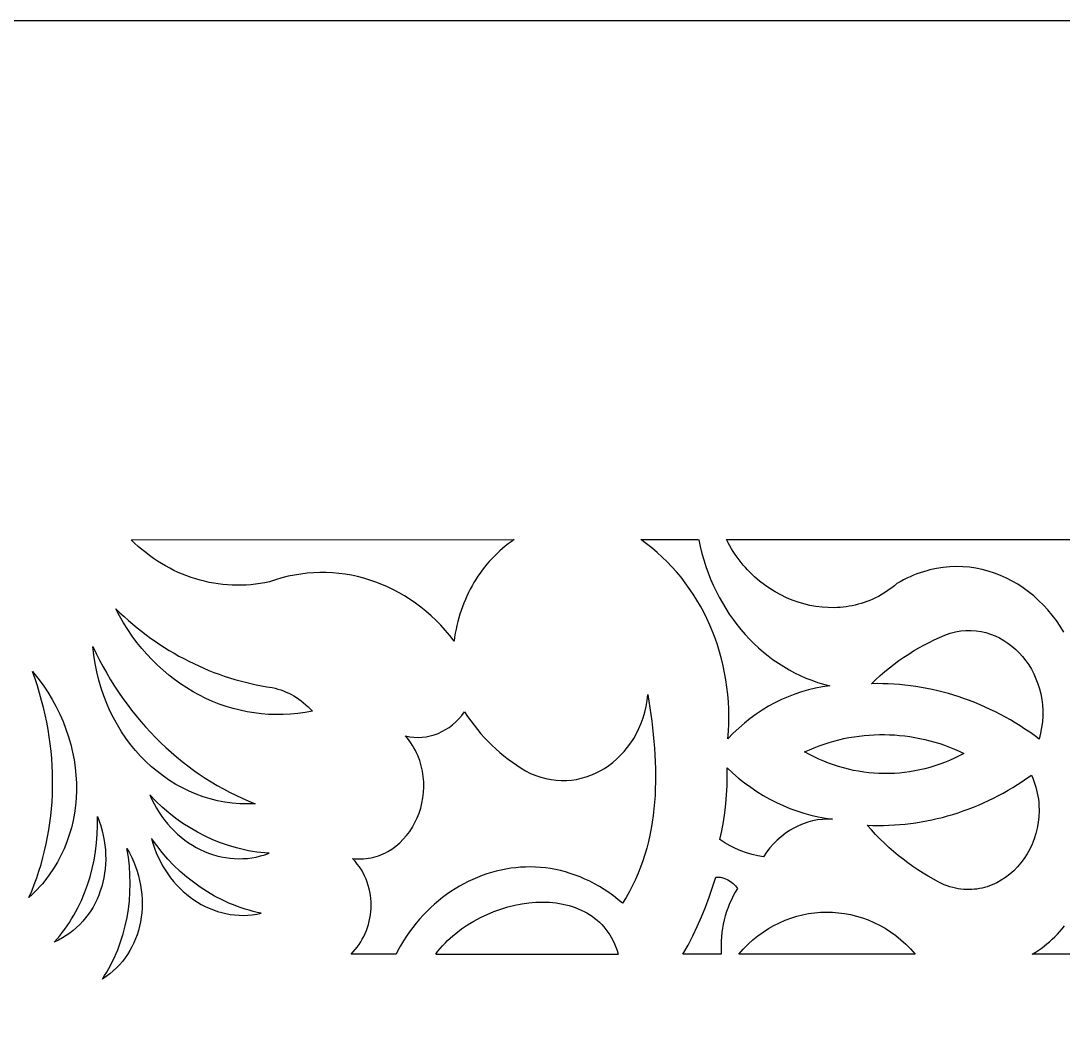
# Model space of a CAD drawing. Extents: x 3927 to 5087, y -513 to 1114.
# Drawn here: x 4440.6 to 4515.9, y 1040.5 to 1113.5 of the extents above; entities that cross this region are included whole.
import ezdxf

# ---------------------------------------------------------------- set-up
doc = ezdxf.new("R2010")
doc.units = 0
doc.layers.add('LAYER_1', color=18, linetype='CONTINUOUS')

msp = doc.modelspace()

# ---------------------------------------------------------------- linework, layer by layer
at = {"layer": 'LAYER_1'}
for points in [[(4608.822, 668.5), (4739.16, 798.838), (4739.16, 983.163), (4608.822, 1113.5), (4424.497, 1113.5), (4294.16, 983.163), (4294.16, 798.838), (4424.497, 668.5)], [(4476.03, 1075.827), (4475.816, 1075.669), (4475.607, 1075.506), (4475.402, 1075.336), (4475.202, 1075.16), (4475.007, 1074.978), (4474.817, 1074.791), (4474.632, 1074.598), (4474.451, 1074.4), (4474.276, 1074.196), (4474.107, 1073.987), (4473.942, 1073.773), (4473.783, 1073.554), (4473.63, 1073.331), (4473.482, 1073.103), (4473.34, 1072.87), (4473.203, 1072.633), (4473.072, 1072.391), (4472.948, 1072.146), (4472.829, 1071.897), (4472.717, 1071.643), (4472.61, 1071.387), (4472.51, 1071.126), (4472.416, 1070.862), (4472.329, 1070.595), (4472.248, 1070.325), (4472.174, 1070.052), (4472.107, 1069.775), (4472.046, 1069.497), (4471.992, 1069.215), (4471.945, 1068.931), (4471.905, 1068.645), (4471.593, 1069.043), (4471.27, 1069.425), (4470.935, 1069.791), (4470.591, 1070.142), (4470.236, 1070.476), (4469.872, 1070.795), (4469.499, 1071.097), (4469.117, 1071.382), (4468.727, 1071.651), (4468.329, 1071.903), (4467.925, 1072.139), (4467.513, 1072.357), (4467.095, 1072.558), (4466.671, 1072.742), (4466.242, 1072.909), (4465.808, 1073.057), (4465.369, 1073.188), (4464.927, 1073.302), (4464.48, 1073.397), (4464.031, 1073.474), (4463.578, 1073.532), (4463.124, 1073.572), (4462.667, 1073.594), (4462.21, 1073.596), (4461.751, 1073.58), (4461.292, 1073.545), (4460.833, 1073.491), (4460.374, 1073.417), (4459.916, 1073.324), (4459.46, 1073.211), (4459.005, 1073.078), (4458.552, 1072.926), (4458.215, 1072.856), (4457.878, 1072.799), (4457.541, 1072.752), (4457.203, 1072.717), (4456.866, 1072.692), (4456.528, 1072.679), (4456.192, 1072.677), (4455.856, 1072.685), (4455.521, 1072.705), (4455.188, 1072.735), (4454.856, 1072.776), (4454.525, 1072.827), (4454.196, 1072.889), (4453.869, 1072.962), (4453.544, 1073.044), (4453.222, 1073.137), (4452.902, 1073.241), (4452.585, 1073.354), (4452.271, 1073.478), (4451.96, 1073.612), (4451.653, 1073.756), (4451.349, 1073.909), (4451.048, 1074.073), (4450.752, 1074.246), (4450.46, 1074.429), (4450.172, 1074.621), (4449.889, 1074.824), (4449.611, 1075.035), (4449.338, 1075.256), (4449.07, 1075.487), (4448.807, 1075.726), (4448.549, 1075.975), (4476.248, 1075.978)], [(4489.521, 1075.977), (4489.594, 1075.964), (4489.699, 1075.471), (4489.819, 1074.985), (4489.955, 1074.507), (4490.105, 1074.036), (4490.269, 1073.574), (4490.447, 1073.12), (4490.64, 1072.675), (4490.846, 1072.24), (4491.065, 1071.814), (4491.297, 1071.397), (4491.541, 1070.991), (4491.798, 1070.595), (4492.067, 1070.211), (4492.348, 1069.837), (4492.64, 1069.475), (4492.943, 1069.125), (4493.257, 1068.787), (4493.581, 1068.461), (4493.916, 1068.149), (4494.26, 1067.849), (4494.614, 1067.564), (4494.978, 1067.292), (4495.35, 1067.034), (4495.732, 1066.79), (4496.121, 1066.562), (4496.519, 1066.349), (4496.925, 1066.151), (4497.338, 1065.969), (4497.758, 1065.804), (4498.185, 1065.655), (4498.619, 1065.523), (4499.059, 1065.408), (4498.543, 1065.334), (4498.032, 1065.236), (4497.525, 1065.116), (4497.025, 1064.972), (4496.531, 1064.806), (4496.045, 1064.618), (4495.566, 1064.407), (4495.095, 1064.175), (4494.633, 1063.922), (4494.181, 1063.647), (4493.738, 1063.352), (4493.306, 1063.036), (4492.886, 1062.7), (4492.477, 1062.344), (4492.081, 1061.969), (4491.697, 1061.574), (4491.739, 1062.115), (4491.762, 1062.654), (4491.769, 1063.192), (4491.759, 1063.726), (4491.732, 1064.258), (4491.688, 1064.787), (4491.628, 1065.312), (4491.553, 1065.833), (4491.461, 1066.349), (4491.353, 1066.86), (4491.23, 1067.366), (4491.092, 1067.866), (4490.938, 1068.36), (4490.77, 1068.847), (4490.586, 1069.327), (4490.389, 1069.799), (4490.176, 1070.264), (4489.95, 1070.72), (4489.71, 1071.167), (4489.456, 1071.605), (4489.189, 1072.033), (4488.908, 1072.451), (4488.614, 1072.858), (4488.308, 1073.254), (4487.988, 1073.639), (4487.656, 1074.012), (4487.312, 1074.373), (4486.955, 1074.721), (4486.587, 1075.056), (4486.207, 1075.378), (4485.815, 1075.685), (4485.412, 1075.978)], [(4447.444, 1070.983), (4447.745, 1070.694), (4448.05, 1070.411), (4448.359, 1070.136), (4448.672, 1069.867), (4448.99, 1069.605), (4449.311, 1069.349), (4449.637, 1069.101), (4449.966, 1068.86), (4450.298, 1068.625), (4450.635, 1068.398), (4450.975, 1068.178), (4451.318, 1067.965), (4451.665, 1067.759), (4452.014, 1067.56), (4452.367, 1067.369), (4452.723, 1067.185), (4453.082, 1067.008), (4453.444, 1066.839), (4453.809, 1066.677), (4454.176, 1066.523), (4454.546, 1066.376), (4454.919, 1066.237), (4455.293, 1066.105), (4455.671, 1065.982), (4456.05, 1065.866), (4456.431, 1065.757), (4456.815, 1065.657), (4457.2, 1065.565), (4457.588, 1065.48), (4457.977, 1065.403), (4458.368, 1065.335), (4458.76, 1065.274), (4458.965, 1065.227), (4459.167, 1065.172), (4459.367, 1065.108), (4459.565, 1065.036), (4459.759, 1064.956), (4459.951, 1064.868), (4460.14, 1064.772), (4460.325, 1064.669), (4460.506, 1064.558), (4460.684, 1064.439), (4460.858, 1064.313), (4461.028, 1064.18), (4461.194, 1064.039), (4461.355, 1063.892), (4461.511, 1063.737), (4461.663, 1063.576), (4461.132, 1063.477), (4460.601, 1063.402), (4460.071, 1063.35), (4459.542, 1063.322), (4459.016, 1063.318), (4458.491, 1063.336), (4457.97, 1063.378), (4457.452, 1063.441), (4456.938, 1063.527), (4456.428, 1063.635), (4455.924, 1063.764), (4455.425, 1063.915), (4454.932, 1064.087), (4454.446, 1064.279), (4453.967, 1064.493), (4453.496, 1064.726), (4453.033, 1064.979), (4452.579, 1065.252), (4452.134, 1065.544), (4451.699, 1065.856), (4451.275, 1066.186), (4450.861, 1066.535), (4450.459, 1066.902), (4450.069, 1067.287), (4449.691, 1067.69), (4449.327, 1068.11), (4448.976, 1068.548), (4448.639, 1069.002), (4448.317, 1069.473), (4448.01, 1069.961), (4447.719, 1070.464)], [(4507.776, 1069.218), (4508.158, 1069.312), (4508.536, 1069.375), (4508.91, 1069.408), (4509.278, 1069.411), (4509.641, 1069.385), (4509.997, 1069.333), (4510.346, 1069.253), (4510.686, 1069.149), (4511.017, 1069.02), (4511.337, 1068.867), (4511.647, 1068.692), (4511.946, 1068.495), (4512.231, 1068.278), (4512.504, 1068.041), (4512.762, 1067.786), (4513.005, 1067.513), (4513.233, 1067.223), (4513.444, 1066.918), (4513.637, 1066.598), (4513.812, 1066.264), (4513.969, 1065.918), (4514.105, 1065.56), (4514.22, 1065.191), (4514.314, 1064.813), (4514.386, 1064.425), (4514.434, 1064.03), (4514.459, 1063.628), (4514.458, 1063.221), (4514.432, 1062.808), (4514.379, 1062.392), (4514.299, 1061.973), (4514.191, 1061.552), (4513.855, 1061.801), (4513.514, 1062.043), (4513.17, 1062.278), (4512.822, 1062.504), (4512.471, 1062.723), (4512.117, 1062.934), (4511.759, 1063.137), (4511.398, 1063.332), (4511.034, 1063.519), (4510.668, 1063.699), (4510.298, 1063.87), (4509.926, 1064.033), (4509.551, 1064.188), (4509.174, 1064.335), (4508.794, 1064.474), (4508.413, 1064.605), (4508.029, 1064.727), (4507.642, 1064.842), (4507.254, 1064.948), (4506.865, 1065.045), (4506.473, 1065.135), (4506.08, 1065.216), (4505.685, 1065.288), (4505.289, 1065.352), (4504.891, 1065.408), (4504.493, 1065.455), (4504.093, 1065.493), (4503.692, 1065.523), (4503.29, 1065.544), (4502.888, 1065.557), (4502.485, 1065.561), (4502.081, 1065.556), (4502.396, 1065.857), (4502.717, 1066.15), (4503.045, 1066.433), (4503.378, 1066.706), (4503.717, 1066.971), (4504.061, 1067.225), (4504.411, 1067.47), (4504.766, 1067.705), (4505.126, 1067.93), (4505.491, 1068.145), (4505.861, 1068.35), (4506.236, 1068.544), (4506.615, 1068.729), (4506.998, 1068.902), (4507.385, 1069.066)], [(4445.793, 1068.247), (4446.03, 1067.751), (4446.277, 1067.262), (4446.533, 1066.781), (4446.8, 1066.308), (4447.076, 1065.843), (4447.361, 1065.386), (4447.655, 1064.938), (4447.958, 1064.497), (4448.27, 1064.066), (4448.591, 1063.643), (4448.921, 1063.23), (4449.258, 1062.825), (4449.604, 1062.43), (4449.958, 1062.044), (4450.32, 1061.667), (4450.69, 1061.301), (4451.067, 1060.944), (4451.452, 1060.597), (4451.844, 1060.26), (4452.243, 1059.934), (4452.649, 1059.618), (4453.062, 1059.312), (4453.481, 1059.018), (4453.907, 1058.734), (4454.34, 1058.462), (4454.778, 1058.2), (4455.223, 1057.95), (4455.673, 1057.712), (4456.129, 1057.485), (4456.591, 1057.27), (4457.057, 1057.067), (4457.53, 1056.877), (4457.249, 1056.865), (4456.97, 1056.861), (4456.693, 1056.865), (4456.417, 1056.876), (4455.869, 1056.921), (4455.329, 1056.995), (4454.796, 1057.097), (4454.271, 1057.228), (4453.755, 1057.386), (4453.249, 1057.571), (4452.753, 1057.781), (4452.268, 1058.017), (4451.795, 1058.277), (4451.335, 1058.562), (4450.887, 1058.869), (4450.454, 1059.199), (4450.034, 1059.552), (4449.63, 1059.925), (4449.242, 1060.319), (4448.871, 1060.733), (4448.516, 1061.166), (4448.18, 1061.618), (4447.862, 1062.088), (4447.564, 1062.575), (4447.285, 1063.078), (4447.027, 1063.598), (4446.791, 1064.132), (4446.577, 1064.682), (4446.385, 1065.245), (4446.217, 1065.822), (4446.073, 1066.411), (4445.954, 1067.012), (4445.86, 1067.624)], [(4441.429, 1066.434), (4441.822, 1065.946), (4442.189, 1065.447), (4442.529, 1064.938), (4442.844, 1064.419), (4443.133, 1063.893), (4443.396, 1063.359), (4443.633, 1062.819), (4443.844, 1062.274), (4444.029, 1061.724), (4444.188, 1061.171), (4444.321, 1060.616), (4444.429, 1060.059), (4444.51, 1059.502), (4444.566, 1058.945), (4444.596, 1058.389), (4444.6, 1057.836), (4444.579, 1057.286), (4444.531, 1056.741), (4444.458, 1056.201), (4444.359, 1055.667), (4444.234, 1055.14), (4444.084, 1054.622), (4443.908, 1054.112), (4443.706, 1053.613), (4443.479, 1053.124), (4443.226, 1052.648), (4442.947, 1052.185), (4442.643, 1051.735), (4442.313, 1051.3), (4442.139, 1051.089), (4441.958, 1050.882), (4441.77, 1050.678), (4441.577, 1050.479), (4441.376, 1050.285), (4441.17, 1050.095), (4441.369, 1050.564), (4441.556, 1051.038), (4441.73, 1051.516), (4441.892, 1051.999), (4442.042, 1052.486), (4442.18, 1052.977), (4442.305, 1053.472), (4442.418, 1053.97), (4442.519, 1054.472), (4442.607, 1054.977), (4442.683, 1055.485), (4442.747, 1055.995), (4442.798, 1056.508), (4442.837, 1057.023), (4442.864, 1057.541), (4442.878, 1058.06), (4442.88, 1058.58), (4442.87, 1059.103), (4442.848, 1059.626), (4442.813, 1060.15), (4442.765, 1060.675), (4442.706, 1061.2), (4442.634, 1061.726), (4442.549, 1062.252), (4442.453, 1062.778), (4442.344, 1063.303), (4442.222, 1063.827), (4442.088, 1064.351), (4441.942, 1064.874), (4441.784, 1065.396), (4441.613, 1065.916)], [(4486.061, 1063.822), (4486.194, 1062.85), (4486.252, 1062.363), (4486.304, 1061.874), (4486.35, 1061.385), (4486.389, 1060.895), (4486.421, 1060.405), (4486.444, 1059.915), (4486.459, 1059.425), (4486.466, 1058.936), (4486.463, 1058.448), (4486.451, 1057.961), (4486.429, 1057.475), (4486.396, 1056.991), (4486.352, 1056.509), (4486.297, 1056.029), (4486.229, 1055.551), (4486.15, 1055.076), (4486.058, 1054.604), (4485.952, 1054.135), (4485.833, 1053.669), (4485.7, 1053.207), (4485.552, 1052.749), (4485.389, 1052.295), (4485.21, 1051.846), (4485.016, 1051.401), (4484.806, 1050.961), (4484.578, 1050.526), (4484.334, 1050.097), (4484.071, 1049.674), (4483.746, 1049.948), (4483.416, 1050.207), (4483.083, 1050.45), (4482.745, 1050.677), (4482.405, 1050.888), (4482.061, 1051.084), (4481.714, 1051.266), (4481.365, 1051.432), (4481.013, 1051.583), (4480.66, 1051.719), (4480.304, 1051.84), (4479.947, 1051.948), (4479.589, 1052.04), (4479.23, 1052.119), (4478.871, 1052.183), (4478.511, 1052.233), (4478.151, 1052.27), (4477.791, 1052.293), (4477.431, 1052.302), (4477.073, 1052.298), (4476.715, 1052.28), (4476.359, 1052.25), (4476.004, 1052.206), (4475.651, 1052.15), (4475.3, 1052.08), (4474.952, 1051.999), (4474.606, 1051.904), (4474.264, 1051.798), (4473.924, 1051.679), (4473.588, 1051.548), (4473.256, 1051.405), (4472.928, 1051.25), (4472.605, 1051.084), (4472.286, 1050.906), (4471.972, 1050.717), (4471.663, 1050.517), (4471.36, 1050.305), (4471.062, 1050.083), (4470.77, 1049.85), (4470.485, 1049.606), (4470.206, 1049.351), (4469.935, 1049.087), (4469.67, 1048.811), (4469.413, 1048.526), (4469.163, 1048.231), (4468.922, 1047.926), (4468.688, 1047.611), (4468.463, 1047.286), (4468.248, 1046.952), (4468.041, 1046.609), (4467.843, 1046.257), (4467.71, 1046), (4464.452, 1045.999), (4464.609, 1046.159), (4464.757, 1046.328), (4464.898, 1046.504), (4465.03, 1046.689), (4465.154, 1046.88), (4465.269, 1047.077), (4465.375, 1047.281), (4465.472, 1047.491), (4465.56, 1047.705), (4465.638, 1047.924), (4465.706, 1048.147), (4465.765, 1048.374), (4465.814, 1048.603), (4465.852, 1048.836), (4465.88, 1049.07), (4465.897, 1049.306), (4465.904, 1049.544), (4465.899, 1049.782), (4465.883, 1050.02), (4465.856, 1050.258), (4465.817, 1050.495), (4465.766, 1050.73), (4465.703, 1050.964), (4465.627, 1051.196), (4465.54, 1051.425), (4465.439, 1051.651), (4465.326, 1051.873), (4465.2, 1052.09), (4465.061, 1052.303), (4464.908, 1052.511), (4464.741, 1052.713), (4464.561, 1052.909), (4464.762, 1052.891), (4464.961, 1052.883), (4465.157, 1052.883), (4465.351, 1052.891), (4465.541, 1052.909), (4465.728, 1052.934), (4465.912, 1052.968), (4466.093, 1053.009), (4466.27, 1053.058), (4466.444, 1053.114), (4466.614, 1053.178), (4466.781, 1053.249), (4466.944, 1053.327), (4467.104, 1053.411), (4467.411, 1053.599), (4467.702, 1053.811), (4467.977, 1054.046), (4468.234, 1054.302), (4468.473, 1054.578), (4468.693, 1054.872), (4468.893, 1055.182), (4469.074, 1055.507), (4469.234, 1055.845), (4469.372, 1056.195), (4469.488, 1056.555), (4469.581, 1056.924), (4469.65, 1057.3), (4469.695, 1057.681), (4469.716, 1058.066), (4469.71, 1058.453), (4469.679, 1058.841), (4469.62, 1059.228), (4469.534, 1059.612), (4469.419, 1059.993), (4469.275, 1060.367), (4469.193, 1060.552), (4469.102, 1060.735), (4469.004, 1060.916), (4468.898, 1061.094), (4468.785, 1061.269), (4468.664, 1061.442), (4468.534, 1061.612), (4468.397, 1061.779), (4468.698, 1061.72), (4468.998, 1061.686), (4469.298, 1061.676), (4469.596, 1061.689), (4469.892, 1061.725), (4470.183, 1061.783), (4470.47, 1061.864), (4470.75, 1061.966), (4471.024, 1062.089), (4471.29, 1062.234), (4471.547, 1062.398), (4471.794, 1062.583), (4472.03, 1062.788), (4472.254, 1063.011), (4472.465, 1063.254), (4472.663, 1063.515), (4472.884, 1063.185), (4473.114, 1062.862), (4473.351, 1062.548), (4473.596, 1062.241), (4473.848, 1061.943), (4474.108, 1061.653), (4474.375, 1061.372), (4474.649, 1061.099), (4474.93, 1060.835), (4475.217, 1060.58), (4475.511, 1060.335), (4475.811, 1060.098), (4476.117, 1059.871), (4476.43, 1059.654), (4476.748, 1059.447), (4477.071, 1059.25), (4477.435, 1059.068), (4477.802, 1058.914), (4478.171, 1058.788), (4478.542, 1058.689), (4478.913, 1058.617), (4479.283, 1058.571), (4479.653, 1058.551), (4480.02, 1058.556), (4480.384, 1058.586), (4480.745, 1058.64), (4481.1, 1058.717), (4481.45, 1058.817), (4481.794, 1058.94), (4482.13, 1059.084), (4482.457, 1059.249), (4482.776, 1059.436), (4483.084, 1059.642), (4483.382, 1059.868), (4483.668, 1060.114), (4483.941, 1060.377), (4484.2, 1060.659), (4484.445, 1060.958), (4484.675, 1061.274), (4484.889, 1061.606), (4485.085, 1061.954), (4485.264, 1062.318), (4485.423, 1062.695), (4485.563, 1063.088), (4485.683, 1063.493), (4485.781, 1063.912), (4485.856, 1064.343), (4485.908, 1064.786)], [(4497.245, 1060.631), (4497.593, 1060.786), (4497.943, 1060.93), (4498.296, 1061.065), (4498.65, 1061.189), (4499.007, 1061.303), (4499.366, 1061.406), (4499.726, 1061.5), (4500.088, 1061.583), (4500.451, 1061.656), (4500.815, 1061.719), (4501.18, 1061.771), (4501.546, 1061.814), (4501.912, 1061.846), (4502.279, 1061.867), (4502.646, 1061.879), (4503.014, 1061.88), (4503.381, 1061.871), (4503.748, 1061.852), (4504.114, 1061.823), (4504.48, 1061.784), (4504.845, 1061.734), (4505.209, 1061.674), (4505.572, 1061.604), (4505.934, 1061.523), (4506.295, 1061.433), (4506.653, 1061.332), (4507.01, 1061.221), (4507.365, 1061.1), (4507.718, 1060.968), (4508.068, 1060.827), (4508.416, 1060.675), (4508.761, 1060.513), (4508.418, 1060.332), (4508.071, 1060.164), (4507.721, 1060.007), (4507.368, 1059.863), (4507.013, 1059.73), (4506.655, 1059.609), (4506.294, 1059.5), (4505.932, 1059.403), (4505.568, 1059.318), (4505.203, 1059.244), (4504.836, 1059.183), (4504.468, 1059.133), (4504.099, 1059.096), (4503.73, 1059.07), (4503.36, 1059.056), (4502.991, 1059.054), (4502.621, 1059.063), (4502.251, 1059.085), (4501.883, 1059.118), (4501.515, 1059.164), (4501.148, 1059.221), (4500.782, 1059.29), (4500.418, 1059.371), (4500.055, 1059.463), (4499.694, 1059.568), (4499.336, 1059.684), (4498.98, 1059.812), (4498.627, 1059.952), (4498.276, 1060.104), (4497.929, 1060.268), (4497.585, 1060.443)], [(4491.645, 1059.475), (4492.053, 1059.094), (4492.473, 1058.733), (4492.904, 1058.39), (4493.345, 1058.066), (4493.797, 1057.761), (4494.257, 1057.476), (4494.727, 1057.211), (4495.205, 1056.966), (4495.691, 1056.741), (4496.184, 1056.537), (4496.684, 1056.354), (4497.191, 1056.192), (4497.703, 1056.051), (4498.221, 1055.932), (4498.743, 1055.835), (4499.269, 1055.76), (4498.902, 1055.765), (4498.537, 1055.746), (4498.176, 1055.7), (4497.821, 1055.631), (4497.471, 1055.536), (4497.127, 1055.419), (4496.792, 1055.278), (4496.465, 1055.114), (4496.148, 1054.928), (4495.841, 1054.72), (4495.546, 1054.491), (4495.263, 1054.241), (4494.993, 1053.972), (4494.738, 1053.682), (4494.498, 1053.374), (4494.274, 1053.047), (4493.857, 1053.118), (4493.444, 1053.213), (4493.038, 1053.333), (4492.637, 1053.477), (4492.245, 1053.644), (4491.86, 1053.835), (4491.485, 1054.049), (4491.119, 1054.285), (4491.257, 1054.923), (4491.374, 1055.564), (4491.471, 1056.21), (4491.547, 1056.859), (4491.603, 1057.511), (4491.638, 1058.164), (4491.652, 1058.819)], [(4513.65, 1058.951), (4513.74, 1058.734), (4513.823, 1058.516), (4513.896, 1058.299), (4513.961, 1058.081), (4514.018, 1057.863), (4514.067, 1057.645), (4514.107, 1057.428), (4514.14, 1057.211), (4514.165, 1056.995), (4514.182, 1056.78), (4514.193, 1056.353), (4514.176, 1055.931), (4514.13, 1055.517), (4514.058, 1055.11), (4513.959, 1054.712), (4513.835, 1054.326), (4513.688, 1053.951), (4513.518, 1053.589), (4513.326, 1053.243), (4513.113, 1052.912), (4512.88, 1052.599), (4512.629, 1052.304), (4512.361, 1052.029), (4512.075, 1051.776), (4511.775, 1051.545), (4511.46, 1051.338), (4511.131, 1051.156), (4510.79, 1051.001), (4510.615, 1050.934), (4510.438, 1050.874), (4510.258, 1050.821), (4510.076, 1050.776), (4509.891, 1050.738), (4509.704, 1050.708), (4509.515, 1050.686), (4509.324, 1050.672), (4509.132, 1050.667), (4508.938, 1050.67), (4508.742, 1050.682), (4508.545, 1050.702), (4508.347, 1050.731), (4508.147, 1050.77), (4507.947, 1050.817), (4507.746, 1050.875), (4507.544, 1050.941), (4507.341, 1051.018), (4506.951, 1051.212), (4506.565, 1051.417), (4506.185, 1051.632), (4505.81, 1051.857), (4505.44, 1052.093), (4505.075, 1052.338), (4504.716, 1052.594), (4504.363, 1052.859), (4504.016, 1053.135), (4503.675, 1053.42), (4503.34, 1053.714), (4503.012, 1054.018), (4502.691, 1054.33), (4502.376, 1054.652), (4502.068, 1054.983), (4501.767, 1055.323), (4502.161, 1055.309), (4502.554, 1055.304), (4502.947, 1055.307), (4503.339, 1055.318), (4503.73, 1055.338), (4504.121, 1055.366), (4504.51, 1055.403), (4504.899, 1055.448), (4505.286, 1055.502), (4505.673, 1055.563), (4506.058, 1055.633), (4506.441, 1055.711), (4506.823, 1055.798), (4507.203, 1055.892), (4507.582, 1055.995), (4507.959, 1056.106), (4508.334, 1056.224), (4508.706, 1056.351), (4509.077, 1056.486), (4509.445, 1056.629), (4509.811, 1056.779), (4510.174, 1056.938), (4510.535, 1057.104), (4510.893, 1057.278), (4511.249, 1057.46), (4511.601, 1057.65), (4511.951, 1057.848), (4512.297, 1058.053), (4512.64, 1058.266), (4512.98, 1058.487), (4513.317, 1058.715)], [(4449.897, 1057.523), (4450.048, 1057.187), (4450.211, 1056.862), (4450.387, 1056.547), (4450.575, 1056.244), (4450.774, 1055.952), (4450.983, 1055.672), (4451.203, 1055.404), (4451.432, 1055.148), (4451.671, 1054.904), (4451.918, 1054.673), (4452.174, 1054.455), (4452.437, 1054.25), (4452.707, 1054.059), (4452.984, 1053.881), (4453.267, 1053.717), (4453.556, 1053.567), (4453.849, 1053.432), (4454.148, 1053.311), (4454.45, 1053.205), (4454.756, 1053.115), (4455.066, 1053.039), (4455.378, 1052.98), (4455.692, 1052.936), (4456.007, 1052.908), (4456.324, 1052.897), (4456.641, 1052.903), (4456.958, 1052.925), (4457.275, 1052.964), (4457.59, 1053.021), (4457.905, 1053.096), (4458.217, 1053.188), (4458.527, 1053.299), (4458.228, 1053.319), (4457.93, 1053.348), (4457.633, 1053.384), (4457.337, 1053.428), (4457.042, 1053.48), (4456.748, 1053.538), (4456.455, 1053.605), (4456.164, 1053.679), (4455.586, 1053.848), (4455.015, 1054.047), (4454.452, 1054.274), (4453.898, 1054.529), (4453.354, 1054.811), (4452.82, 1055.121), (4452.298, 1055.457), (4451.789, 1055.82), (4451.293, 1056.208), (4450.812, 1056.622), (4450.346, 1057.06)], [(4446.119, 1055.958), (4446.25, 1055.614), (4446.364, 1055.268), (4446.462, 1054.921), (4446.544, 1054.574), (4446.61, 1054.227), (4446.66, 1053.881), (4446.694, 1053.536), (4446.713, 1053.193), (4446.716, 1052.852), (4446.705, 1052.514), (4446.678, 1052.179), (4446.637, 1051.848), (4446.582, 1051.521), (4446.512, 1051.2), (4446.427, 1050.884), (4446.329, 1050.574), (4446.217, 1050.27), (4446.091, 1049.974), (4445.952, 1049.685), (4445.8, 1049.405), (4445.634, 1049.133), (4445.456, 1048.87), (4445.265, 1048.617), (4445.061, 1048.375), (4444.846, 1048.143), (4444.617, 1047.922), (4444.377, 1047.714), (4444.125, 1047.518), (4443.862, 1047.335), (4443.587, 1047.165), (4443.301, 1047.01), (4443.004, 1046.869), (4443.2, 1047.095), (4443.391, 1047.325), (4443.575, 1047.561), (4443.754, 1047.802), (4443.926, 1048.047), (4444.092, 1048.296), (4444.252, 1048.55), (4444.406, 1048.809), (4444.695, 1049.337), (4444.958, 1049.881), (4445.195, 1050.44), (4445.407, 1051.012), (4445.592, 1051.596), (4445.75, 1052.193), (4445.881, 1052.799), (4445.985, 1053.416), (4446.061, 1054.041), (4446.109, 1054.674), (4446.128, 1055.313)], [(4450.027, 1054.372), (4450.128, 1054.018), (4450.243, 1053.672), (4450.372, 1053.336), (4450.514, 1053.009), (4450.669, 1052.692), (4450.836, 1052.384), (4451.015, 1052.087), (4451.205, 1051.801), (4451.407, 1051.526), (4451.618, 1051.262), (4451.84, 1051.009), (4452.071, 1050.769), (4452.311, 1050.54), (4452.559, 1050.325), (4452.816, 1050.122), (4453.08, 1049.932), (4453.351, 1049.756), (4453.629, 1049.594), (4453.914, 1049.445), (4454.203, 1049.312), (4454.499, 1049.193), (4454.799, 1049.089), (4455.103, 1049.001), (4455.411, 1048.928), (4455.723, 1048.872), (4456.038, 1048.832), (4456.355, 1048.808), (4456.674, 1048.802), (4456.995, 1048.813), (4457.316, 1048.841), (4457.639, 1048.888), (4457.961, 1048.953), (4457.669, 1049.016), (4457.378, 1049.087), (4457.089, 1049.166), (4456.802, 1049.252), (4456.517, 1049.345), (4456.235, 1049.446), (4455.955, 1049.553), (4455.677, 1049.668), (4455.129, 1049.919), (4454.593, 1050.197), (4454.069, 1050.503), (4453.557, 1050.835), (4453.059, 1051.193), (4452.575, 1051.576), (4452.107, 1051.983), (4451.655, 1052.415), (4451.22, 1052.871), (4450.803, 1053.349), (4450.405, 1053.85)], [(4448.255, 1053.638), (4448.434, 1053.316), (4448.597, 1052.99), (4448.743, 1052.661), (4448.874, 1052.33), (4448.989, 1051.996), (4449.088, 1051.66), (4449.172, 1051.324), (4449.24, 1050.987), (4449.292, 1050.65), (4449.329, 1050.313), (4449.351, 1049.978), (4449.358, 1049.645), (4449.35, 1049.314), (4449.326, 1048.986), (4449.288, 1048.661), (4449.236, 1048.34), (4449.168, 1048.023), (4449.087, 1047.712), (4448.99, 1047.406), (4448.88, 1047.107), (4448.755, 1046.814), (4448.616, 1046.528), (4448.464, 1046.251), (4448.297, 1045.981), (4448.116, 1045.721), (4447.922, 1045.47), (4447.715, 1045.229), (4447.494, 1044.999), (4447.259, 1044.78), (4447.011, 1044.573), (4446.751, 1044.378), (4446.477, 1044.196), (4446.639, 1044.447), (4446.794, 1044.703), (4446.943, 1044.963), (4447.085, 1045.227), (4447.22, 1045.494), (4447.349, 1045.765), (4447.471, 1046.039), (4447.586, 1046.317), (4447.796, 1046.881), (4447.978, 1047.457), (4448.133, 1048.044), (4448.26, 1048.641), (4448.359, 1049.246), (4448.43, 1049.859), (4448.473, 1050.478), (4448.487, 1051.103), (4448.473, 1051.732), (4448.429, 1052.366), (4448.357, 1053.001)], [(4490.817, 1051.572), (4490.932, 1051.574), (4491.045, 1051.568), (4491.158, 1051.554), (4491.27, 1051.533), (4491.487, 1051.468), (4491.695, 1051.376), (4491.893, 1051.256), (4492.076, 1051.111), (4492.244, 1050.941), (4492.394, 1050.747), (4492.234, 1050.483), (4492.085, 1050.212), (4491.947, 1049.936), (4491.821, 1049.654), (4491.706, 1049.367), (4491.603, 1049.075), (4491.512, 1048.779), (4491.432, 1048.479), (4491.364, 1048.176), (4491.308, 1047.87), (4491.263, 1047.562), (4491.231, 1047.252), (4491.211, 1046.94), (4491.203, 1046.627), (4491.207, 1046.314), (4491.223, 1046), (4488.449, 1045.999), (4488.814, 1046.655), (4489.161, 1047.325), (4489.487, 1048.006), (4489.794, 1048.699), (4490.081, 1049.402), (4490.347, 1050.116), (4490.592, 1050.84)], [(4492.483, 1046.003), (4492.811, 1046.367), (4493.152, 1046.707), (4493.505, 1047.025), (4493.87, 1047.32), (4494.246, 1047.592), (4494.631, 1047.84), (4495.026, 1048.066), (4495.428, 1048.268), (4495.838, 1048.446), (4496.254, 1048.602), (4496.675, 1048.733), (4497.101, 1048.842), (4497.53, 1048.927), (4497.963, 1048.988), (4498.397, 1049.026), (4498.833, 1049.04), (4499.269, 1049.03), (4499.704, 1048.996), (4500.138, 1048.939), (4500.569, 1048.858), (4500.997, 1048.753), (4501.421, 1048.624), (4501.84, 1048.47), (4502.253, 1048.293), (4502.66, 1048.092), (4503.059, 1047.866), (4503.45, 1047.617), (4503.831, 1047.343), (4504.202, 1047.044), (4504.562, 1046.722), (4504.91, 1046.374), (4505.246, 1046.003)]]:
    msp.add_lwpolyline(points, close=True, dxfattribs=at)
for points in [[(4515.985, 1069.287), (4515.723, 1069.713), (4515.443, 1070.122), (4515.147, 1070.515), (4514.833, 1070.89), (4514.504, 1071.248), (4514.161, 1071.587), (4513.803, 1071.907), (4513.431, 1072.207), (4513.048, 1072.487), (4512.652, 1072.745), (4512.245, 1072.982), (4511.828, 1073.197), (4511.402, 1073.388), (4510.967, 1073.556), (4510.524, 1073.7), (4510.074, 1073.818), (4509.617, 1073.911), (4509.155, 1073.978), (4508.688, 1074.018), (4508.217, 1074.031), (4507.742, 1074.015), (4507.265, 1073.971), (4506.787, 1073.897), (4506.307, 1073.793), (4506.067, 1073.73), (4505.827, 1073.659), (4505.588, 1073.58), (4505.348, 1073.493), (4505.109, 1073.398), (4504.871, 1073.295), (4504.632, 1073.184), (4504.395, 1073.064), (4504.158, 1072.937), (4503.922, 1072.801), (4503.738, 1072.646), (4503.55, 1072.499), (4503.36, 1072.359), (4503.167, 1072.227), (4502.971, 1072.102), (4502.773, 1071.984), (4502.573, 1071.874), (4502.37, 1071.771), (4502.166, 1071.674), (4501.959, 1071.585), (4501.751, 1071.503), (4501.541, 1071.428), (4501.329, 1071.36), (4501.117, 1071.299), (4500.902, 1071.245), (4500.687, 1071.197), (4500.471, 1071.157), (4500.254, 1071.123), (4500.036, 1071.095), (4499.817, 1071.075), (4499.598, 1071.06), (4499.379, 1071.053), (4498.94, 1071.057), (4498.501, 1071.086), (4498.063, 1071.141), (4497.628, 1071.22), (4497.196, 1071.324), (4496.768, 1071.451), (4496.346, 1071.602), (4495.93, 1071.776), (4495.522, 1071.974), (4495.122, 1072.193), (4494.732, 1072.434), (4494.353, 1072.698), (4493.986, 1072.982), (4493.631, 1073.287), (4493.29, 1073.613), (4493.125, 1073.783), (4492.964, 1073.959), (4492.807, 1074.139), (4492.654, 1074.324), (4492.505, 1074.514), (4492.361, 1074.709), (4492.221, 1074.909), (4492.086, 1075.113), (4491.956, 1075.322), (4491.83, 1075.535), (4491.71, 1075.753), (4491.594, 1075.976), (4516.654, 1075.977)], [(4470.579, 1046.003), (4470.737, 1046.207), (4470.902, 1046.406), (4471.074, 1046.6), (4471.252, 1046.789), (4471.437, 1046.974), (4471.628, 1047.153), (4471.824, 1047.327), (4472.026, 1047.495), (4472.445, 1047.817), (4472.882, 1048.116), (4473.336, 1048.392), (4473.805, 1048.645), (4474.285, 1048.874), (4474.775, 1049.078), (4475.274, 1049.257), (4475.778, 1049.41), (4476.286, 1049.536), (4476.795, 1049.635), (4477.303, 1049.706), (4477.809, 1049.748), (4478.31, 1049.761), (4478.558, 1049.757), (4478.803, 1049.745), (4479.047, 1049.725), (4479.288, 1049.697), (4479.526, 1049.662), (4479.761, 1049.618), (4479.993, 1049.567), (4480.221, 1049.508), (4480.445, 1049.44), (4480.665, 1049.365), (4480.88, 1049.281), (4481.091, 1049.189), (4481.297, 1049.088), (4481.497, 1048.979), (4481.692, 1048.861), (4481.882, 1048.734), (4482.065, 1048.599), (4482.242, 1048.454), (4482.412, 1048.301), (4482.576, 1048.139), (4482.732, 1047.967), (4482.881, 1047.787), (4483.022, 1047.597), (4483.156, 1047.398), (4483.281, 1047.189), (4483.398, 1046.971), (4483.506, 1046.743), (4483.605, 1046.506), (4483.695, 1046.258), (4483.775, 1046.001)], [(4519.611, 1045.996), (4513.696, 1045.996), (4513.918, 1046.128), (4514.135, 1046.268), (4514.347, 1046.416), (4514.555, 1046.57), (4514.758, 1046.731), (4514.957, 1046.899), (4515.15, 1047.074), (4515.339, 1047.255), (4515.522, 1047.442), (4515.7, 1047.635), (4515.873, 1047.834), (4516.041, 1048.039)], [(4470.582, 1046), (4483.771, 1046)]]:
    msp.add_lwpolyline(points, dxfattribs=at)

doc.saveas('drawing.dxf')
